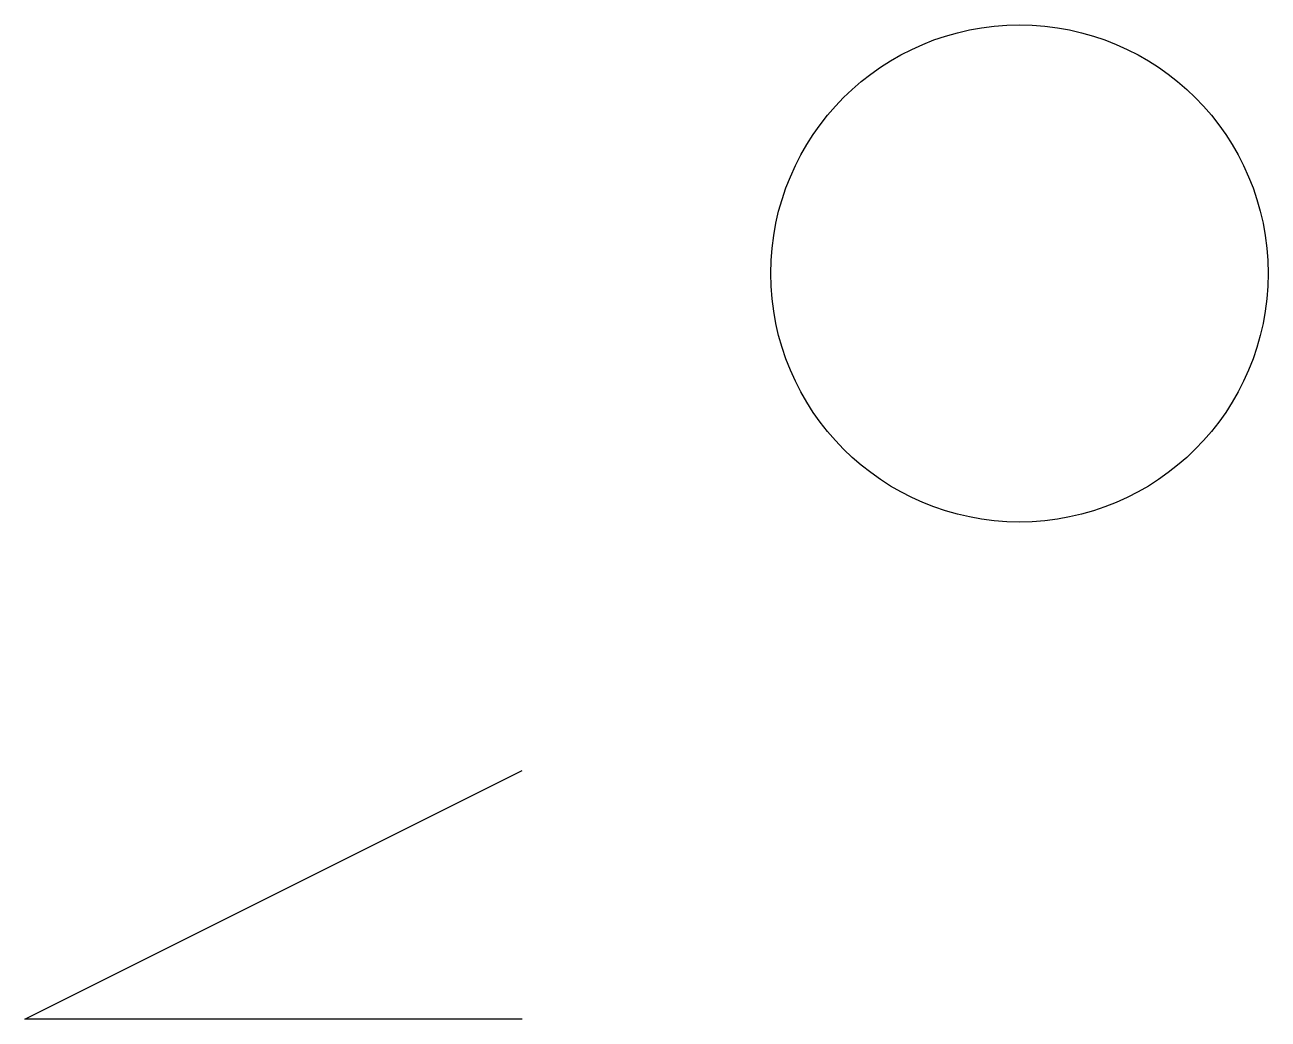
# Model space of a CAD drawing. Header units: millimetres. Extents: x 30 to 80, y -10 to 30.
import ezdxf

# ---------------------------------------------------------------- set-up
doc = ezdxf.new("R2010")
doc.units = ezdxf.units.MM
doc.layers.get('0').update_dxf_attribs({"lineweight": 25, "true_color": 0xffffff})

msp = doc.modelspace()

# ---------------------------------------------------------------- linework, layer by layer
for p, q in [((30, -10), (50, 0)), ((50, -10), (30, -10))]:
    msp.add_line(p, q)
msp.add_circle((70, 20), 10)

doc.saveas('drawing.dxf')
